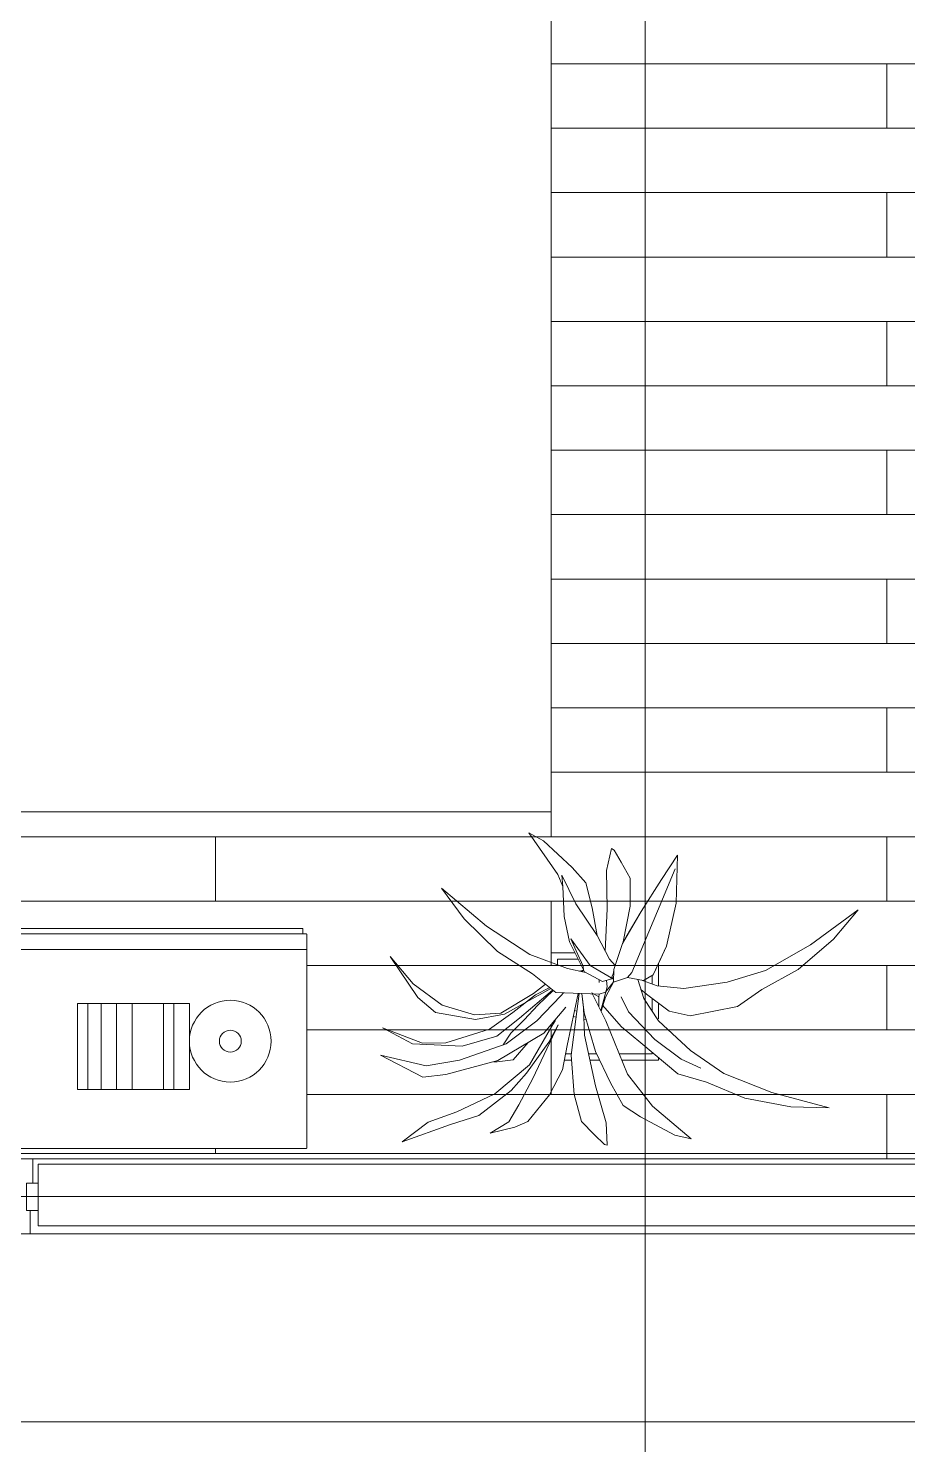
# Model space of a CAD drawing. Header units: centimetres. Extents: x -16179 to 12840, y -10704 to 3856.
# Drawn here: x -2048.4 to -1884.7, y -3749.4 to -3485.5 of the extents above; entities that cross this region are included whole.
import ezdxf

# ---------------------------------------------------------------- set-up
doc = ezdxf.new("R2010")
doc.units = ezdxf.units.CM
doc.header["$MEASUREMENT"] = 0
for name, color, linetype, lineweight, true_color in [('A-WALL-FULL_Num_Penna__7_Num_Penna__7_Num_Penna__7_Num_Penna__7_Num_Penna__7_Num_Penna__7_Num_Penna__7_Num_Penna__7_Num_Penna__10_Num_Penna__11_Num_Penna__13', 7, 'Continuous', 18, 0x636466), ('AA - linee quote_Num_Penna__1_Num_Penna__255_Num_Penna__255_Num_Penna__255_Num_Penna__255_Num_Penna__255_Num_Penna__255_Num_Penna__255_Num_Penna__11_Num_Penna__13', 7, 'Continuous', 18, 0x636466), ('IKE120015-t1_Num_Penna__251_Num_Penna__5_Num_Penna__9_Num_Penna__10_Num_Penna__10_Num_Penna__10_Num_Penna__10_Num_Penna__10_Num_Penna__10_Num_Penna__11_Num_Penna__13', 7, 'Continuous', 18, 0x636466)]:
    doc.layers.add(name, color=color, linetype=linetype, lineweight=lineweight, true_color=true_color)
for name, color, linetype, lineweight in [('A-WALL-FULL_Num_Penna__7_Num_Penna__7_Num_Penna__7_Num_Penna__7_Num_Penna__7_Num_Penna__7_Num_Penna__7_Num_Penna__7_Num_Penna__7_Num_Penna__7', 7, 'Continuous', 18), ('AA - linee quote_Num_Penna__1_Num_Penna__255_Num_Penna__255_Num_Penna__12_Num_Penna__12_Num_Penna__12_Num_Penna__12_Num_Penna__12_Num_Penna__12_Num_Penna__12', 12, 'Continuous', 18), ('AA - linee quote_Num_Penna__1_Num_Penna__255_Num_Penna__255_Num_Penna__255_Num_Penna__255_Num_Penna__255_Num_Penna__255_Num_Penna__255_Num_Penna__8_Num_Penna__8', 8, 'Continuous', 18), ('AA - linee quote_Num_Penna__3_Num_Penna__3_Num_Penna__3_Num_Penna__3_Num_Penna__3_Num_Penna__3_Num_Penna__3_Num_Penna__3_Num_Penna__3_Num_Penna__3', 3, 'Continuous', 18), ('AA - montanti_Num_Penna__7_Num_Penna__7_Num_Penna__7_Num_Penna__7_Num_Penna__7_Num_Penna__7_Num_Penna__7_Num_Penna__7_Num_Penna__7_Num_Penna__7', 7, 'Continuous', 18), ('AA - pareti sezionate_Num_Penna__254_Num_Penna__254_Num_Penna__254_Num_Penna__254_Num_Penna__254_Num_Penna__254_Num_Penna__254_Num_Penna__254_Num_Penna__254_Num_Penna__254', 254, 'Continuous', 18), ('AA - pareti sezionate_Num_Penna__7_Num_Penna__7_Num_Penna__7_Num_Penna__7_Num_Penna__7_Num_Penna__7_Num_Penna__7_Num_Penna__7_Num_Penna__7_Num_Penna__7', 7, 'Continuous', 18), ('AA- arredo_Num_Penna__8_Num_Penna__8_Num_Penna__8_Num_Penna__8_Num_Penna__8_Num_Penna__8_Num_Penna__8_Num_Penna__8_Num_Penna__8_Num_Penna__8', 8, 'Continuous', 18), ('IKE120015-t1_Num_Penna__251_Num_Penna__251_Num_Penna__251_Num_Penna__251_Num_Penna__251_Num_Penna__251_Num_Penna__251_Num_Penna__251_Num_Penna__251_Num_Penna__251_Num_Penna__251', 251, 'Continuous', 18), ('IKE120015-t1_Num_Penna__251_Num_Penna__6_Num_Penna__6_Num_Penna__6_Num_Penna__6_Num_Penna__6_Num_Penna__6_Num_Penna__6_Num_Penna__6_Num_Penna__6_Num_Penna__6', 6, 'Continuous', 18), ('IKE120015-t1_Num_Penna__251_Num_Penna__7_Num_Penna__7_Num_Penna__7_Num_Penna__7_Num_Penna__7_Num_Penna__7_Num_Penna__7_Num_Penna__7_Num_Penna__20_Num_Penna__20', 20, 'Continuous', 18), ('IKE120015-t1_Num_Penna__251_Num_Penna__7_Num_Penna__7_Num_Penna__7_Num_Penna__7_Num_Penna__7_Num_Penna__7_Num_Penna__7_Num_Penna__7_Num_Penna__7_Num_Penna__7', 7, 'Continuous', 18), ('PIANTE_Num_Penna__252_Num_Penna__252_Num_Penna__252', 252, 'Continuous', 18)]:
    doc.layers.add(name, color=color, linetype=linetype, lineweight=lineweight)

msp = doc.modelspace()

# ---------------------------------------------------------------- linework, layer by layer
at = {"layer": 'A-WALL-FULL_Num_Penna__7_Num_Penna__7_Num_Penna__7_Num_Penna__7_Num_Penna__7_Num_Penna__7_Num_Penna__7_Num_Penna__7_Num_Penna__10_Num_Penna__11_Num_Penna__13', "color": 251, "linetype": 'Continuous', "lineweight": 18, "true_color": 0x636466}
for p, q in [((-1951.06, -3659.55), (-1951.06, -3657.74)), ((-1946.62, -3657.74), (-1951.06, -3657.74)), ((-1946.03, -3658.94), (-1949.86, -3658.94)), ((-1949.86, -3659.99), (-1949.86, -3658.94)), ((-1931.06, -3663.93), (-1931.06, -3659.75)), ((-1932.26, -3663.54), (-1932.26, -3661.98)), ((-1951.06, -3665.13), (-1951.06, -3664.92)), ((-1951.06, -3665.13), (-1951.06, -3664.92)), ((-1932.26, -3668.59), (-1932.26, -3666.23)), ((-1931.06, -3670.07), (-1931.06, -3667.12)), ((-1951.06, -3671.69), (-1951.06, -3671.14)), ((-1951.06, -3671.69), (-1951.06, -3671.14)), ((-1949.86, -3671.42), (-1949.86, -3671.39)), ((-1951.06, -3673.98), (-1951.06, -3673.64)), ((-1951.06, -3673.98), (-1951.06, -3673.64)), ((-1947.22, -3677.74), (-1948.59, -3677.74)), ((-1947.25, -3676.54), (-1948.37, -3676.54)), ((-1942.58, -3676.54), (-1944.08, -3676.54)), ((-1942.01, -3677.74), (-1943.81, -3677.74)), ((-1932.26, -3676.54), (-1938.36, -3676.54)), ((-1931.06, -3677.74), (-1937.88, -3677.74)), ((-1932.26, -3676.54), (-1932.26, -3676.27)), ((-1931.06, -3677.74), (-1931.06, -3677.27))]:
    msp.add_line(p, q, dxfattribs=at)
at = {"layer": 'A-WALL-FULL_Num_Penna__7_Num_Penna__7_Num_Penna__7_Num_Penna__7_Num_Penna__7_Num_Penna__7_Num_Penna__7_Num_Penna__7_Num_Penna__7_Num_Penna__7', "color": 7, "linetype": 'Continuous', "lineweight": 18}
for p, q in [((-2046.56, -3708.61), (-2046.56, -3697.11)), ((-2046.56, -3697.11), (-2046.56, -3708.61)), ((-2046.56, -3697.11), (-2046.56, -3708.61)), ((-2046.56, -3708.61), (-2046.56, -3697.11))]:
    msp.add_line(p, q, dxfattribs=at)
at = {"layer": 'AA - linee quote_Num_Penna__1_Num_Penna__255_Num_Penna__255_Num_Penna__12_Num_Penna__12_Num_Penna__12_Num_Penna__12_Num_Penna__12_Num_Penna__12_Num_Penna__12', "color": 12, "linetype": 'Continuous', "lineweight": 18}
msp.add_line((-1593.12, -3648.11), (-2289.56, -3648.11), dxfattribs=at)
at = {"layer": 'AA - linee quote_Num_Penna__1_Num_Penna__255_Num_Penna__255_Num_Penna__255_Num_Penna__255_Num_Penna__255_Num_Penna__255_Num_Penna__255_Num_Penna__11_Num_Penna__13', "color": 251, "linetype": 'Continuous', "lineweight": 18, "true_color": 0x636466}
for radius in [7.61, 2.04]:
    msp.add_circle((-2010.79, -3674.2), radius, dxfattribs=at)
at = {"layer": 'AA - linee quote_Num_Penna__1_Num_Penna__255_Num_Penna__255_Num_Penna__255_Num_Penna__255_Num_Penna__255_Num_Penna__255_Num_Penna__255_Num_Penna__8_Num_Penna__8', "color": 8, "linetype": 'Continuous', "lineweight": 18}
for p, q in [((-2039.27, -3683.2), (-2039.27, -3667.2)), ((-2018.4, -3667.2), (-2039.27, -3667.2)), ((-2037.34, -3683.2), (-2037.34, -3667.2)), ((-2034.84, -3683.2), (-2034.84, -3667.2)), ((-2031.96, -3683.2), (-2031.96, -3667.2)), ((-2029.08, -3683.2), (-2029.08, -3667.2)), ((-2023.2, -3683.2), (-2023.2, -3667.2)), ((-2021.3, -3683.2), (-2021.3, -3667.2)), ((-2021.3, -3683.2), (-2021.3, -3667.2)), ((-2018.4, -3681.2), (-2018.4, -3667.2)), ((-2018.4, -3683.2), (-2018.4, -3667.2)), ((-2018.4, -3683.2), (-2039.27, -3683.2))]:
    msp.add_line(p, q, dxfattribs=at)
at = {"layer": 'AA - linee quote_Num_Penna__3_Num_Penna__3_Num_Penna__3_Num_Penna__3_Num_Penna__3_Num_Penna__3_Num_Penna__3_Num_Penna__3_Num_Penna__3_Num_Penna__3', "color": 3, "linetype": 'Continuous', "lineweight": 18}
for p, q in [((-1933.56, -3211.19), (-1933.56, -3745.11)), ((-2289.56, -3703.11), (-1454.56, -3703.11)), ((-1933.56, -4033.78), (-1933.56, -3710.49))]:
    msp.add_line(p, q, dxfattribs=at)
at = {"layer": 'AA - montanti_Num_Penna__7_Num_Penna__7_Num_Penna__7_Num_Penna__7_Num_Penna__7_Num_Penna__7_Num_Penna__7_Num_Penna__7_Num_Penna__7_Num_Penna__7', "color": 7, "linetype": 'Continuous', "lineweight": 18, "flags": 128}
msp.add_lwpolyline([(-2046.56, -3705.74), (-2046.56, -3700.66), (-2048.73, -3700.66), (-2048.73, -3705.74)], close=True, dxfattribs=at)
at = {"layer": 'AA - pareti sezionate_Num_Penna__254_Num_Penna__254_Num_Penna__254_Num_Penna__254_Num_Penna__254_Num_Penna__254_Num_Penna__254_Num_Penna__254_Num_Penna__254_Num_Penna__254', "color": 254, "linetype": 'Continuous', "lineweight": 18}
for p, q in [((-1842.21, -3492.11), (-1951.06, -3492.11)), ((-1888.56, -3504.11), (-1888.56, -3492.11)), ((-1843.9, -3504.11), (-1951.06, -3504.11)), ((-1869.11, -3516.11), (-1951.06, -3516.11)), ((-1888.56, -3528.11), (-1888.56, -3516.11)), ((-1869.11, -3528.11), (-1951.06, -3528.11)), ((-1869.11, -3540.11), (-1951.06, -3540.11)), ((-1888.56, -3552.11), (-1888.56, -3540.11)), ((-1869.11, -3552.11), (-1951.06, -3552.11)), ((-1869.11, -3564.11), (-1951.06, -3564.11)), ((-1888.56, -3576.11), (-1888.56, -3564.11)), ((-1869.11, -3576.11), (-1951.06, -3576.11)), ((-1869.11, -3588.11), (-1951.06, -3588.11)), ((-1888.56, -3600.11), (-1888.56, -3588.11)), ((-1844.3, -3600.11), (-1951.06, -3600.11)), ((-1842.61, -3612.11), (-1951.06, -3612.11)), ((-1888.56, -3624.11), (-1888.56, -3612.11)), ((-1839.17, -3624.11), (-1951.06, -3624.11)), ((-1951.06, -3636.11), (-1951.06, -3631.5)), ((-1639.56, -3636.11), (-2289.56, -3636.11)), ((-2013.56, -3648.11), (-2013.56, -3636.11)), ((-1888.56, -3648.11), (-1888.56, -3636.11)), ((-1638.56, -3648.11), (-2289.56, -3648.11)), ((-1951.06, -3660.11), (-1951.06, -3648.11)), ((-1639.56, -3660.11), (-1996.56, -3660.11)), ((-1888.56, -3672.11), (-1888.56, -3660.11)), ((-1639.56, -3672.11), (-1996.56, -3672.11)), ((-1951.06, -3684.11), (-1951.06, -3672.11)), ((-1639.56, -3684.11), (-1996.56, -3684.11)), ((-1888.56, -3696.11), (-1888.56, -3684.11)), ((-2013.56, -3695.11), (-2013.56, -3694.2))]:
    msp.add_line(p, q, dxfattribs=at)
at = {"layer": 'AA - pareti sezionate_Num_Penna__7_Num_Penna__7_Num_Penna__7_Num_Penna__7_Num_Penna__7_Num_Penna__7_Num_Penna__7_Num_Penna__7_Num_Penna__7_Num_Penna__7', "color": 7, "linetype": 'Continuous', "lineweight": 18}
for p, q in [((-2047.56, -3696.11), (-2047.56, -3700.66)), ((-2046.56, -3697.11), (-2046.56, -3708.61)), ((-2048.06, -3705.74), (-2048.06, -3710.11))]:
    msp.add_line(p, q, dxfattribs=at)
at = {"layer": 'AA- arredo_Num_Penna__8_Num_Penna__8_Num_Penna__8_Num_Penna__8_Num_Penna__8_Num_Penna__8_Num_Penna__8_Num_Penna__8_Num_Penna__8_Num_Penna__8', "color": 8, "linetype": 'Continuous', "lineweight": 18}
for p, q in [((-1951.06, -3475.5), (-1951.06, -3631.5)), ((-1951.06, -3631.5), (-2222.06, -3631.5)), ((-1996.66, -3654.2), (-2176.46, -3654.2)), ((-1997.36, -3653.2), (-2055.76, -3653.2)), ((-1997.35, -3653.2), (-1997.36, -3653.2)), ((-1997.36, -3653.2), (-1997.36, -3653.2)), ((-1997.36, -3653.2), (-1997.36, -3653.2)), ((-1997.36, -3654.2), (-1997.35, -3654.2)), ((-1997.34, -3653.2), (-1997.35, -3653.2)), ((-1997.35, -3653.2), (-1997.35, -3653.2)), ((-1997.35, -3654.2), (-1997.35, -3654.2)), ((-1997.35, -3654.2), (-1997.35, -3654.2)), ((-1997.35, -3654.2), (-1997.34, -3654.2)), ((-1997.33, -3653.2), (-1997.34, -3653.2)), ((-1997.34, -3653.2), (-1997.34, -3653.2)), ((-1997.34, -3653.2), (-1997.34, -3653.2)), ((-1997.34, -3654.2), (-1997.33, -3654.19)), ((-1997.34, -3654.2), (-1997.34, -3654.2)), ((-1997.33, -3653.21), (-1997.33, -3653.2)), ((-1997.33, -3653.2), (-1997.33, -3653.2)), ((-1997.32, -3653.21), (-1997.33, -3653.21)), ((-1997.33, -3654.19), (-1997.33, -3654.19)), ((-1997.33, -3654.19), (-1997.33, -3654.19)), ((-1997.33, -3654.19), (-1997.32, -3654.19)), ((-1997.31, -3653.21), (-1997.32, -3653.21)), ((-1997.32, -3653.21), (-1997.32, -3653.21)), ((-1997.32, -3654.19), (-1997.32, -3654.19)), ((-1997.32, -3654.19), (-1997.32, -3654.19)), ((-1997.32, -3654.19), (-1997.31, -3654.19)), ((-1997.3, -3653.22), (-1997.31, -3653.21)), ((-1997.31, -3653.21), (-1997.31, -3653.21)), ((-1997.31, -3653.21), (-1997.31, -3653.21)), ((-1997.31, -3654.19), (-1997.31, -3654.18)), ((-1997.31, -3654.18), (-1997.3, -3654.18)), ((-1997.29, -3653.22), (-1997.3, -3653.22)), ((-1997.3, -3653.22), (-1997.3, -3653.22)), ((-1997.3, -3653.22), (-1997.3, -3653.22)), ((-1997.3, -3654.18), (-1997.3, -3654.17)), ((-1997.3, -3654.17), (-1997.29, -3654.17)), ((-1997.3, -3654.18), (-1997.3, -3654.18)), ((-1997.3, -3654.18), (-1997.3, -3654.18)), ((-1997.29, -3653.23), (-1997.29, -3653.22)), ((-1997.28, -3653.24), (-1997.29, -3653.23)), ((-1997.29, -3653.23), (-1997.29, -3653.23)), ((-1997.29, -3653.23), (-1997.29, -3653.23)), ((-1997.29, -3654.17), (-1997.28, -3654.16)), ((-1997.29, -3654.17), (-1997.29, -3654.17)), ((-1997.29, -3654.17), (-1997.29, -3654.17)), ((-1997.28, -3653.25), (-1997.28, -3653.24)), ((-1997.28, -3653.24), (-1997.28, -3653.24)), ((-1997.28, -3653.24), (-1997.28, -3653.24)), ((-1997.27, -3653.25), (-1997.28, -3653.25)), ((-1997.28, -3654.16), (-1997.28, -3654.15)), ((-1997.28, -3654.15), (-1997.28, -3654.15)), ((-1997.28, -3654.15), (-1997.27, -3654.15)), ((-1997.28, -3654.16), (-1997.28, -3654.16)), ((-1997.28, -3654.16), (-1997.28, -3654.16)), ((-1997.27, -3653.26), (-1997.27, -3653.25)), ((-1997.27, -3653.25), (-1997.27, -3653.25)), ((-1997.27, -3653.27), (-1997.27, -3653.26)), ((-1997.27, -3653.26), (-1997.27, -3653.26)), ((-1997.27, -3653.26), (-1997.27, -3653.26)), ((-1997.26, -3653.28), (-1997.27, -3653.27)), ((-1997.27, -3653.27), (-1997.27, -3653.27)), ((-1997.27, -3654.13), (-1997.26, -3654.12)), ((-1997.27, -3654.14), (-1997.27, -3654.13)), ((-1997.27, -3654.13), (-1997.27, -3654.13)), ((-1997.27, -3654.15), (-1997.27, -3654.14)), ((-1997.27, -3654.14), (-1997.27, -3654.14)), ((-1997.27, -3654.14), (-1997.27, -3654.14)), ((-1997.26, -3653.29), (-1997.26, -3653.28)), ((-1997.26, -3653.28), (-1997.26, -3653.28)), ((-1997.26, -3653.28), (-1997.26, -3653.28)), ((-1997.26, -3653.3), (-1997.26, -3653.29)), ((-1997.26, -3653.29), (-1997.26, -3653.29)), ((-1997.26, -3653.29), (-1997.26, -3653.29)), ((-1997.26, -3654.1), (-1997.26, -3653.3)), ((-1997.26, -3654.11), (-1997.26, -3654.1)), ((-1997.26, -3654.1), (-1997.26, -3654.1)), ((-1997.26, -3654.1), (-1997.26, -3654.1)), ((-1997.26, -3654.12), (-1997.26, -3654.11)), ((-1997.26, -3654.11), (-1997.26, -3654.11)), ((-1997.26, -3654.12), (-1997.26, -3654.12)), ((-1997.26, -3654.12), (-1997.26, -3654.12)), ((-1996.65, -3654.2), (-1996.66, -3654.2)), ((-1996.66, -3654.2), (-1996.66, -3654.2)), ((-1996.66, -3654.2), (-1996.66, -3654.2)), ((-1996.64, -3654.2), (-1996.65, -3654.2)), ((-1996.65, -3654.2), (-1996.65, -3654.2)), ((-1996.63, -3654.2), (-1996.64, -3654.2)), ((-1996.64, -3654.2), (-1996.64, -3654.2)), ((-1996.64, -3654.2), (-1996.64, -3654.2)), ((-1996.63, -3654.21), (-1996.63, -3654.2)), ((-1996.63, -3654.2), (-1996.63, -3654.2)), ((-1996.62, -3654.21), (-1996.63, -3654.21)), ((-1996.61, -3654.21), (-1996.62, -3654.21)), ((-1996.62, -3654.21), (-1996.62, -3654.21)), ((-1996.6, -3654.22), (-1996.61, -3654.21)), ((-1996.61, -3654.21), (-1996.61, -3654.21)), ((-1996.61, -3654.21), (-1996.61, -3654.21)), ((-1996.59, -3654.22), (-1996.6, -3654.22)), ((-1996.6, -3654.22), (-1996.6, -3654.22)), ((-1996.6, -3654.22), (-1996.6, -3654.22)), ((-1996.59, -3654.23), (-1996.59, -3654.22)), ((-1996.58, -3654.24), (-1996.59, -3654.23)), ((-1996.59, -3654.23), (-1996.59, -3654.23)), ((-1996.59, -3654.23), (-1996.59, -3654.23)), ((-1996.58, -3654.25), (-1996.58, -3654.24)), ((-1996.58, -3654.24), (-1996.58, -3654.24)), ((-1996.58, -3654.24), (-1996.58, -3654.24)), ((-1996.57, -3654.25), (-1996.58, -3654.25)), ((-1996.57, -3654.26), (-1996.57, -3654.25)), ((-1996.57, -3654.25), (-1996.57, -3654.25)), ((-1996.57, -3654.27), (-1996.57, -3654.26)), ((-1996.57, -3654.26), (-1996.57, -3654.26)), ((-1996.57, -3654.26), (-1996.57, -3654.26)), ((-1996.56, -3654.28), (-1996.57, -3654.27)), ((-1996.57, -3654.27), (-1996.57, -3654.27)), ((-1996.56, -3654.29), (-1996.56, -3654.28)), ((-1996.56, -3654.28), (-1996.56, -3654.28)), ((-1996.56, -3654.28), (-1996.56, -3654.28)), ((-1996.56, -3654.3), (-1996.56, -3654.29)), ((-1996.56, -3654.29), (-1996.56, -3654.29)), ((-1996.56, -3694.1), (-1996.56, -3654.3)), ((-1996.56, -3654.3), (-1996.56, -3654.3)), ((-1996.56, -3657.11), (-2176.56, -3657.11)), ((-2176.46, -3694.2), (-1996.66, -3694.2))]:
    msp.add_line(p, q, dxfattribs=at)
at = {"layer": 'IKE120015-t1_Num_Penna__251_Num_Penna__251_Num_Penna__251_Num_Penna__251_Num_Penna__251_Num_Penna__251_Num_Penna__251_Num_Penna__251_Num_Penna__251_Num_Penna__251_Num_Penna__251', "color": 251, "linetype": 'Continuous', "lineweight": 18}
for p, q in [((-1996.59, -3694.17), (-1996.58, -3694.16)), ((-1996.59, -3694.17), (-1996.59, -3694.17)), ((-1996.59, -3694.17), (-1996.59, -3694.17)), ((-1996.58, -3694.16), (-1996.58, -3694.15)), ((-1996.58, -3694.15), (-1996.58, -3694.15)), ((-1996.58, -3694.15), (-1996.57, -3694.15)), ((-1996.58, -3694.16), (-1996.58, -3694.16)), ((-1996.58, -3694.16), (-1996.58, -3694.16)), ((-1996.57, -3694.13), (-1996.56, -3694.12)), ((-1996.57, -3694.14), (-1996.57, -3694.13)), ((-1996.57, -3694.13), (-1996.57, -3694.13)), ((-1996.57, -3694.15), (-1996.57, -3694.14)), ((-1996.57, -3694.14), (-1996.57, -3694.14)), ((-1996.57, -3694.14), (-1996.57, -3694.14)), ((-1996.56, -3694.11), (-1996.56, -3694.1)), ((-1996.56, -3694.1), (-1996.56, -3694.1)), ((-1996.56, -3694.1), (-1996.56, -3694.1)), ((-1996.56, -3694.12), (-1996.56, -3694.11)), ((-1996.56, -3694.11), (-1996.56, -3694.11)), ((-1996.56, -3694.12), (-1996.56, -3694.12)), ((-1996.56, -3694.12), (-1996.56, -3694.12)), ((-1996.66, -3694.2), (-1996.66, -3694.2)), ((-1996.66, -3694.2), (-1996.65, -3694.2)), ((-1996.65, -3694.2), (-1996.65, -3694.2)), ((-1996.65, -3694.2), (-1996.65, -3694.2)), ((-1996.65, -3694.2), (-1996.64, -3694.2)), ((-1996.64, -3694.2), (-1996.64, -3694.2)), ((-1996.64, -3694.2), (-1996.63, -3694.2)), ((-1996.63, -3694.2), (-1996.63, -3694.19)), ((-1996.63, -3694.19), (-1996.63, -3694.19)), ((-1996.63, -3694.19), (-1996.62, -3694.19)), ((-1996.62, -3694.19), (-1996.62, -3694.19)), ((-1996.62, -3694.19), (-1996.62, -3694.19)), ((-1996.62, -3694.19), (-1996.61, -3694.19)), ((-1996.61, -3694.19), (-1996.61, -3694.18)), ((-1996.61, -3694.18), (-1996.6, -3694.18)), ((-1996.6, -3694.18), (-1996.6, -3694.17)), ((-1996.6, -3694.17), (-1996.59, -3694.17)), ((-1996.6, -3694.18), (-1996.6, -3694.18)), ((-1996.6, -3694.18), (-1996.6, -3694.18))]:
    msp.add_line(p, q, dxfattribs=at)
at = {"layer": 'IKE120015-t1_Num_Penna__251_Num_Penna__5_Num_Penna__9_Num_Penna__10_Num_Penna__10_Num_Penna__10_Num_Penna__10_Num_Penna__10_Num_Penna__10_Num_Penna__11_Num_Penna__13', "color": 251, "linetype": 'Continuous', "lineweight": 18, "true_color": 0x636466}
for p, q in [((-2047.56, -3696.11), (-2125.56, -3696.11)), ((-2048.06, -3710.11), (-2125.06, -3710.11))]:
    msp.add_line(p, q, dxfattribs=at)
at = {"layer": 'IKE120015-t1_Num_Penna__251_Num_Penna__6_Num_Penna__6_Num_Penna__6_Num_Penna__6_Num_Penna__6_Num_Penna__6_Num_Penna__6_Num_Penna__6_Num_Penna__6_Num_Penna__6', "color": 6, "linetype": 'Continuous', "lineweight": 18}
msp.add_line((-1574.56, -3745.11), (-2289.56, -3745.11), dxfattribs=at)
msp.add_line((-1574.56, -3745.11), (-2289.56, -3745.11), dxfattribs=at)
msp.add_line((-1574.56, -3745.11), (-2289.56, -3745.11), dxfattribs=at)
at = {"layer": 'IKE120015-t1_Num_Penna__251_Num_Penna__7_Num_Penna__7_Num_Penna__7_Num_Penna__7_Num_Penna__7_Num_Penna__7_Num_Penna__7_Num_Penna__7_Num_Penna__20_Num_Penna__20', "color": 20, "linetype": 'Continuous', "lineweight": 18}
msp.add_line((-1639.56, -3695.11), (-2289.56, -3695.11), dxfattribs=at)
at = {"layer": 'IKE120015-t1_Num_Penna__251_Num_Penna__7_Num_Penna__7_Num_Penna__7_Num_Penna__7_Num_Penna__7_Num_Penna__7_Num_Penna__7_Num_Penna__7_Num_Penna__7_Num_Penna__7', "color": 7, "linetype": 'Continuous', "lineweight": 18}
for p, q in [((-1638.56, -3696.11), (-2047.56, -3696.11)), ((-1637.56, -3697.11), (-2046.56, -3697.11)), ((-1626.06, -3708.61), (-2046.56, -3708.61)), ((-1624.56, -3710.11), (-2048.06, -3710.11))]:
    msp.add_line(p, q, dxfattribs=at)
at = {"layer": 'PIANTE_Num_Penna__252_Num_Penna__252_Num_Penna__252', "color": 252, "linetype": 'Continuous', "lineweight": 18, "flags": 128}
for points in [[(-1942.48, -3654.49), (-1943.43, -3649.36), (-1944.59, -3644.72), (-1947.15, -3641.82), (-1952.47, -3636.85), (-1955.22, -3635.39), (-1949.83, -3643.15), (-1948.9, -3645.38)], [(-1937.62, -3655.7), (-1936.34, -3649.07), (-1936.33, -3643.85), (-1938, -3640.84), (-1939.34, -3638.59), (-1939.79, -3638.31), (-1940.72, -3642.4), (-1940.61, -3649.55), (-1940.98, -3657.41)], [(-1939.37, -3660.88), (-1939.41, -3663.23), (-1936.83, -3662.34), (-1933.87, -3662.89), (-1932.04, -3661.85), (-1929.55, -3656.51), (-1927.74, -3648.49), (-1927.49, -3639.52), (-1930.5, -3644.1), (-1934.26, -3650.04), (-1937.78, -3655.98), (-1939.37, -3660.88), (-1939.46, -3661.53)], [(-1931, -3659.62), (-1929.55, -3656.51), (-1927.74, -3648.49), (-1927.49, -3639.52), (-1930.5, -3644.1), (-1934.26, -3650.04), (-1937.06, -3654.77)], [(-1939.59, -3662.55), (-1941.47, -3663.08), (-1944.86, -3661.29), (-1947.64, -3655.7), (-1948.63, -3650.95), (-1948.9, -3645.39), (-1949.03, -3643.3), (-1946.42, -3648.63), (-1942.45, -3654.53), (-1940.2, -3658.93), (-1939.13, -3660.13)], [(-1936.04, -3661.42), (-1933.66, -3655.74), (-1931.24, -3649.99), (-1927.95, -3642.12)], [(-1939.4, -3663.08), (-1940.9, -3665.08), (-1942.13, -3665.44), (-1950.2, -3665.12), (-1954.53, -3661.66), (-1961.02, -3657.49), (-1967.25, -3651.41), (-1971.49, -3645.67), (-1963.06, -3652.77), (-1955, -3658.08), (-1947.98, -3660.69), (-1944.6, -3661.43)], [(-1934.32, -3664.57), (-1933.32, -3665.45), (-1929.05, -3668.61), (-1925.17, -3669.51), (-1916.37, -3667.75), (-1911.82, -3664.58), (-1905.07, -3660.84), (-1898.46, -3655.19), (-1893.85, -3649.73), (-1902.73, -3656.27), (-1911.12, -3661.04), (-1918.3, -3663.18), (-1926.36, -3664.4), (-1931.31, -3663.91), (-1934.02, -3662.87)], [(-1945.01, -3661), (-1945.08, -3660.21), (-1946.37, -3657.35), (-1947.36, -3655.11), (-1943.78, -3660.09), (-1939.44, -3662.65), (-1939.4, -3662.66)], [(-1937.06, -3654.77), (-1937.78, -3655.98), (-1939.37, -3660.88)], [(-1951.12, -3664.38), (-1959.71, -3669.14), (-1965.16, -3670.14), (-1972.57, -3668.85), (-1975.88, -3666.06), (-1981.05, -3658.42), (-1976.76, -3663.55), (-1971.32, -3667.49), (-1965.34, -3669.31), (-1960.39, -3668.98), (-1954.31, -3665.35), (-1952.1, -3663.6)], [(-1945.75, -3661.18), (-1945.01, -3661)], [(-1945.47, -3661.24), (-1945.01, -3661), (-1945.44, -3661.24)], [(-1945.01, -3661), (-1945.33, -3661.27)], [(-1940.01, -3662.43), (-1939.4, -3662.41)], [(-1939.8, -3662.43), (-1939.38, -3661.32)], [(-1939.37, -3660.88), (-1939.41, -3663.23), (-1936.83, -3662.34), (-1933.87, -3662.89), (-1932.04, -3661.85), (-1931.49, -3660.66)], [(-1936.83, -3662.34), (-1936.04, -3661.42)], [(-1950.77, -3664.67), (-1956.92, -3669.93), (-1961.15, -3673.26), (-1967.59, -3675.15), (-1972.8, -3674.9), (-1976.84, -3674.71), (-1982.43, -3671.71), (-1974.99, -3674.6), (-1970.63, -3674.53), (-1962.52, -3671.94), (-1958.21, -3668.85), (-1953.97, -3665.58), (-1951.32, -3664.23)], [(-1959.96, -3674.88), (-1958.55, -3672.71), (-1956.07, -3670.25), (-1953.53, -3667.52), (-1950.67, -3664.75)], [(-1942.08, -3663.27), (-1942.1, -3662.75)], [(-1941.54, -3667.45), (-1941.04, -3668.01), (-1937.92, -3671.52), (-1934.32, -3674.54), (-1927.45, -3680.31), (-1922.13, -3681.87), (-1914.99, -3684.8), (-1906.44, -3686.43), (-1899.3, -3686.62), (-1909.96, -3683.77), (-1918.92, -3680.21), (-1925.08, -3675.94), (-1931.07, -3670.41), (-1933.79, -3666.25), (-1934.92, -3662.7)], [(-1940.74, -3662.87), (-1940.63, -3664.08), (-1941.26, -3666.41)], [(-1939.4, -3663.08), (-1940.92, -3666.01)], [(-1939.59, -3662.55), (-1939.59, -3662.55)], [(-1948.77, -3665.18), (-1949.26, -3665.78), (-1953.71, -3670.39), (-1959.41, -3674.69), (-1968.12, -3677.76), (-1974.31, -3678.8), (-1982.81, -3676.84), (-1974.94, -3680.9), (-1970.66, -3680.42), (-1960.97, -3677.81), (-1952.4, -3672.72), (-1948.28, -3667.85)], [(-1950.3, -3670.43), (-1950.91, -3671.42), (-1955.08, -3678.64), (-1961.53, -3684.03), (-1968.62, -3687.36), (-1973.96, -3689.3), (-1978.76, -3692.98), (-1969.76, -3689.73), (-1964.48, -3688.04), (-1958.52, -3683.4), (-1955.63, -3680.16), (-1951.46, -3674.38), (-1949.74, -3671.16), (-1954.43, -3681.15), (-1957.04, -3686.06), (-1958.92, -3689.21), (-1962.41, -3691.36), (-1957.8, -3690.2), (-1955.4, -3689.15), (-1951.36, -3684.19), (-1948.92, -3679.54), (-1948.09, -3675), (-1946.03, -3665.29)], [(-1945.85, -3665.29), (-1947.29, -3676.83), (-1946.76, -3684.11), (-1945.4, -3689.15), (-1943.01, -3691.62), (-1941.13, -3693.44), (-1940.62, -3693.6), (-1940.79, -3689.4), (-1942.76, -3682.53), (-1944.84, -3673.09), (-1945.03, -3667.96), (-1945.36, -3665.31)], [(-1945.36, -3665.31), (-1944.91, -3668.9), (-1942.77, -3676.15), (-1939.98, -3681.98), (-1937.66, -3686.16), (-1934.43, -3688.29), (-1927.99, -3691.7), (-1924.96, -3692.39), (-1932.19, -3686.3), (-1936.82, -3680.34), (-1940.85, -3670.41), (-1943.47, -3665.21)], [(-1943.47, -3665.21), (-1942.14, -3665.93)], [(-1942.17, -3667.79), (-1942.14, -3665.93)], [(-1942.14, -3665.93), (-1942.13, -3665.44)], [(-1941.26, -3666.41), (-1941.82, -3668.5)], [(-1941.76, -3668.6), (-1940.92, -3666.01)], [(-1938.02, -3665.97), (-1936.63, -3668.72), (-1931.76, -3673.89), (-1926.85, -3677.53), (-1923.19, -3679.21)], [(-1950.3, -3670.43), (-1950.28, -3670.21)], [(-1946.94, -3669.59), (-1946.41, -3669.73)], [(-1946.71, -3668.49), (-1946.27, -3668.6)], [(-1944.99, -3668.94), (-1944.89, -3668.96)], [(-1944.95, -3670.12), (-1944.51, -3670.24)], [(-1950.38, -3672.52), (-1950.41, -3672.41)], [(-1955.33, -3674.46), (-1958.13, -3677.67), (-1961.07, -3678.06), (-1961.78, -3678.03)]]:
    msp.add_lwpolyline(points, dxfattribs=at)

doc.saveas('drawing.dxf')
